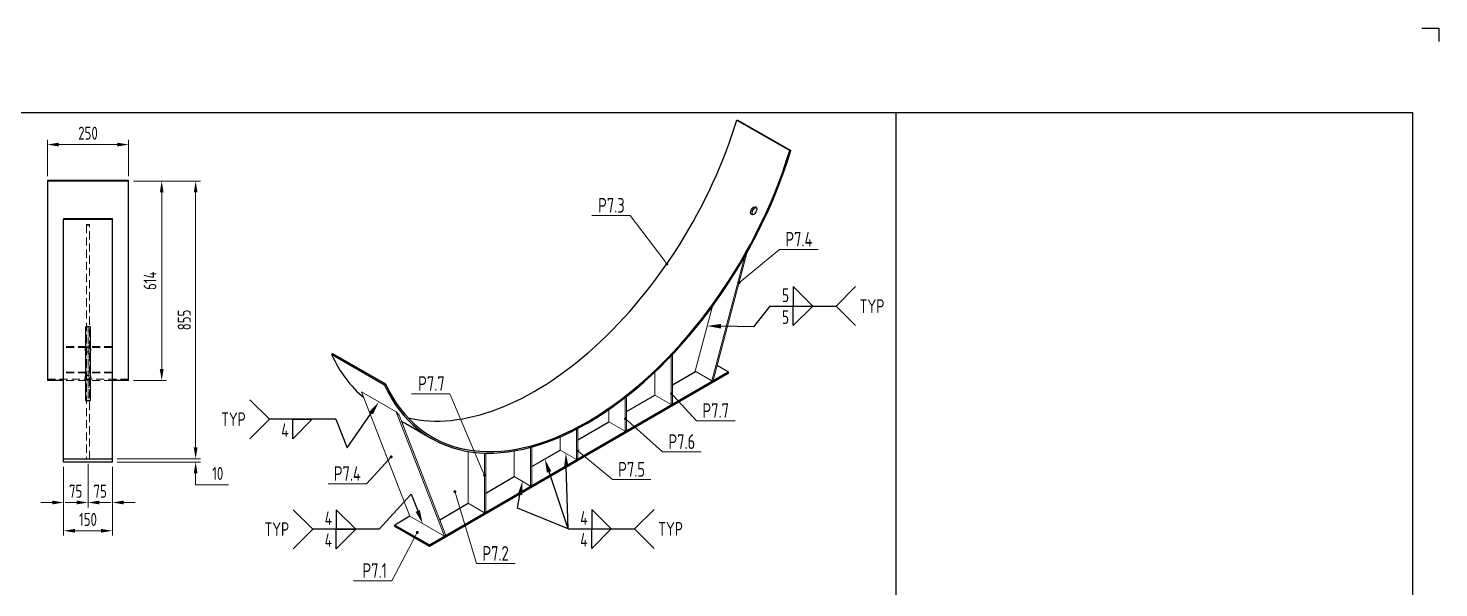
# Model space of a CAD drawing. Header units: millimetres. Extents: x -46397 to 283259, y -8690 to 23983.
# Drawn here: x 98041 to 102379, y 1068 to 2789 of the extents above; entities that cross this region are included whole.
import ezdxf
from ezdxf import colors
from ezdxf.entities.mleader import LeaderData, LeaderLine
from ezdxf.math import Vec2, Vec3

# ---------------------------------------------------------------- set-up
doc = ezdxf.new("R2010")
doc.units = ezdxf.units.MM
for name, pattern in [('ACISOTGL', [3, 2, -1]), ('CENTER', [2, 1.25, -0.25, 0.25, -0.25]), ('CENTER2', [1.125, 0.75, -0.125, 0.125, -0.125]), ('HIDDEN', [0.375, 0.25, -0.125])]:
    doc.linetypes.add(name, pattern=pattern)
doc.layers.get('Defpoints').update_dxf_attribs({"lineweight": 0})
for name, color, linetype, lineweight in [('2-Dashed', 50, 'ACISOTGL', 25), ('3-Centerline', 4, 'CENTER', 5), ('4.KICH THUOC', 3, 'Continuous', 9), ('AM_5', 3, 'Continuous', 25), ('CHUAN NET KHUAT', 4, 'HIDDEN', 0), ('Dtext', 255, 'Continuous', 20), ('DUONGCHINH', 7, 'Continuous', 25), ('mDƯỜNG CƠ BẢN', 255, 'Continuous', 25), ('PHANTOM 2', 8, 'Continuous', 0)]:
    doc.layers.add(name, color=color, linetype=linetype, lineweight=lineweight)
doc.styles.add('Chu va so', font='arial.ttf')
doc.styles.add('GHI CHÚ 1', font='isocp_IV25.ttf', dxfattribs={"width": 0.8})
doc.styles.get("Standard").update_dxf_attribs({"font": 'isocp.shx', "width": 0.8})
doc.styles.add('TCVN', font='arial.ttf')
doc.dimstyles.new('1-30SCALE', dxfattribs={"dimtxt": 75, "dimasz": 75, "dimexe": 37.5, "dimexo": 30, "dimgap": 30, "dimtad": 1, "dimtoh": 1, "dimdec": 0, "dimdsep": 46, "dimtxsty": 'GHI CHÚ 1', "dimcen": 0.09, "dimclrd": 256, "dimclre": 256, "dimclrt": 2, "dimadec": 0, "dimazin": 0, "dimtfac": 1, "dimtdec": 0, "dimtofl": 0, "dimtmove": 0, "dimatfit": 3, "dimfxl": 1, "dimlwd": 0, "dimlwe": 0, "dimarcsym": 0})

# ---------------------------------------------------------------- blocks, each defined once
blk = doc.blocks.new('*U1680')
at = {"layer": '3-Centerline', "color": 0, "linetype": 'CENTER2', "ltscale": 30, "transparency": 16777216}
blk.add_line((-116.5, 0), (116.5, 0), dxfattribs=at)
blk = doc.blocks.new('*U1678')
blk.add_lwpolyline([(-113, 8), (113, 8), (113, -8), (-113, -8)], close=True)
for centre, start, end in [((-43, 0), 90, 270), ((43, 0), 270, 90)]:
    blk.add_arc(centre, 8, start, end)
at = {"layer": '2-Dashed', "ltscale": 3}
for centre, start, end in [((-43, 0), 270, 90), ((43, 0), 90, 270)]:
    blk.add_arc(centre, 8, start, end, dxfattribs=at)
at = {"layer": '3-Centerline', "linetype": 'CENTER2', "ltscale": 30}
blk.add_blockref('*U1680', (0, 0), dxfattribs=at)
blk = doc.blocks.new('SAD1-1')
at = {"color": 8, "linetype": 'Continuous', "lineweight": 0, "ltscale": 10, "extrusion": (2.28848e-17, 1, 0)}
for p, q in [((0, 609.6), (0, 611.1)), ((250, 609.6), (0, 609.6)), ((250, 611.1), (250, 609.6)), ((50, 491.1), (50, 493))]:
    blk.add_line(p, q, dxfattribs=at)
at = {"layer": 'CHUAN NET KHUAT', "ltscale": 100, "extrusion": (2.28848e-17, 1, 0)}
for p, q in [((120, 473.8), (120, 475.4)), ((120, 475.4), (130, 475.4)), ((120, 473.8), (120, -245)), ((130, 473.8), (120, 473.8)), ((130, 473.8), (130, 475.4)), ((130, -245), (130, 473.8)), ((120, 100.2), (50, 100.2)), ((120, 97.2), (50, 97.2)), ((200, 100.2), (130, 100.2)), ((200, 97.2), (130, 97.2)), ((250, 0), (0, 0)), ((120, 21.3), (50, 21.3)), ((120, 20), (50, 20)), ((200, 21.3), (130, 21.3)), ((200, 20), (130, 20)), ((120, -4), (50, -4)), ((200, -4), (130, -4))]:
    blk.add_line(p, q, dxfattribs=at)
at = {"layer": 'DUONGCHINH', "extrusion": (2.28848e-17, 1, 0)}
for p, q in [((250, 611.1), (0, 611.1)), ((0, 609.6), (0, -4)), ((250, -4), (250, 609.6)), ((200, 493), (50, 493)), ((50, -245), (50, 491.1)), ((200, 491.1), (50, 491.1)), ((200, 491.1), (200, 493)), ((200, -245), (200, 491.1)), ((50, -4), (0, -4)), ((250, -4), (200, -4)), ((50, -245), (200, -245)), ((50, -255), (50, -245)), ((200, -255), (50, -255)), ((200, -255), (200, -245))]:
    blk.add_line(p, q, dxfattribs=at)
at = {"xscale": -1, "rotation": 90}
blk.add_blockref('*U1678', (125, 47.7), dxfattribs=at)
blk = doc.blocks.new('*D350')
at = {"layer": 'Defpoints', "color": 0, "transparency": 16777216}
for p in [(98100, 2431.4), (98100, 2319.1, -1.5), (98350, 2319.1, -1.5)]:
    blk.add_point(p, dxfattribs=at)
at = {"layer": 'PHANTOM 2', "linetype": 'Continuous', "lineweight": 0, "transparency": 16777216}
for p, q in [((98100, 2334.1), (98100, 2446.4)), ((98315, 2431.4), (98135, 2431.4)), ((98350, 2334.1), (98350, 2446.4))]:
    blk.add_line(p, q, dxfattribs=at)
at = {"layer": 'PHANTOM 2', "transparency": 16777216}
for points in [[(98135, 2437.3), (98135, 2425.6), (98100, 2431.4)], [(98315, 2437.3), (98315, 2425.6), (98350, 2431.4)]]:
    blk.add_solid(points, dxfattribs=at)
at = {"layer": 'PHANTOM 2', "color": 2, "transparency": 16777216, "insert": (98225, 2466.4), "char_height": 40, "attachment_point": 5, "style": 'GHI CHÚ 1'}
blk.add_mtext('250', dxfattribs=at)
blk = doc.blocks.new('*D351')
at = {"layer": 'Defpoints', "color": 0, "transparency": 16777216}
for p in [(98350, 2319.1, -1.5), (98350, 1705.5, -1.5), (98451.6, 1705.5)]:
    blk.add_point(p, dxfattribs=at)
at = {"layer": 'PHANTOM 2', "linetype": 'Continuous', "lineweight": 0, "transparency": 16777216}
for p, q in [((98365, 2319.1), (98466.6, 2319.1)), ((98451.6, 2284.1), (98451.6, 1740.5)), ((98365, 1705.5), (98466.6, 1705.5))]:
    blk.add_line(p, q, dxfattribs=at)
at = {"layer": 'PHANTOM 2', "transparency": 16777216}
for points in [[(98445.8, 2284.1), (98457.4, 2284.1), (98451.6, 2319.1)], [(98445.8, 1740.5), (98457.4, 1740.5), (98451.6, 1705.5)]]:
    blk.add_solid(points, dxfattribs=at)
at = {"layer": 'PHANTOM 2', "color": 2, "transparency": 16777216, "insert": (98415.7, 2012.3), "char_height": 40, "attachment_point": 5, "rotation": 90, "style": 'GHI CHÚ 1'}
blk.add_mtext('614', dxfattribs=at)
blk = doc.blocks.new('*D352')
at = {"layer": 'Defpoints', "color": 0, "transparency": 16777216}
for p in [(98350, 2319.1, -1.5), (98300, 1464.5, -1.5), (98556, 1464.5)]:
    blk.add_point(p, dxfattribs=at)
at = {"layer": 'PHANTOM 2', "linetype": 'Continuous', "lineweight": 0, "transparency": 16777216}
for p, q in [((98365, 2319.1), (98571, 2319.1)), ((98556, 2284.1), (98556, 1499.5)), ((98315, 1464.5), (98571, 1464.5))]:
    blk.add_line(p, q, dxfattribs=at)
at = {"layer": 'PHANTOM 2', "transparency": 16777216}
for points in [[(98550.2, 2284.1), (98561.9, 2284.1), (98556, 2319.1)], [(98550.2, 1499.5), (98561.9, 1499.5), (98556, 1464.5)]]:
    blk.add_solid(points, dxfattribs=at)
at = {"layer": 'PHANTOM 2', "color": 2, "transparency": 16777216, "insert": (98521, 1891.8), "char_height": 40, "attachment_point": 5, "rotation": 90, "style": 'GHI CHÚ 1'}
blk.add_mtext('855', dxfattribs=at)
blk = doc.blocks.new('*D353')
at = {"layer": 'Defpoints', "color": 0, "transparency": 16777216}
for p in [(98300, 1464.5, -1.5), (98300, 1454.5, -1.5), (98556, 1454.5)]:
    blk.add_point(p, dxfattribs=at)
at = {"layer": 'PHANTOM 2', "linetype": 'Continuous', "lineweight": 0, "transparency": 16777216}
for p, q in [((98556, 1499.5), (98556, 1534.5)), ((98315, 1464.5), (98571, 1464.5)), ((98315, 1454.5), (98571, 1454.5)), ((98556, 1419.5), (98556, 1384.5)), ((98657.1, 1384.5), (98556, 1384.5))]:
    blk.add_line(p, q, dxfattribs=at)
at = {"layer": 'PHANTOM 2', "transparency": 16777216}
for points in [[(98550.2, 1499.5), (98561.9, 1499.5), (98556, 1464.5)], [(98550.2, 1419.5), (98561.9, 1419.5), (98556, 1454.5)]]:
    blk.add_solid(points, dxfattribs=at)
at = {"layer": 'PHANTOM 2', "color": 2, "transparency": 16777216, "insert": (98624, 1419.5), "char_height": 40, "attachment_point": 5, "style": 'GHI CHÚ 1'}
blk.add_mtext('10', dxfattribs=at)
blk = doc.blocks.new('*D354')
at = {"layer": 'Defpoints', "color": 0, "transparency": 16777216}
for p in [(98150, 1454.5, -1.5), (98300, 1454.5, -1.5), (98150, 1243.1)]:
    blk.add_point(p, dxfattribs=at)
at = {"layer": 'PHANTOM 2', "linetype": 'Continuous', "lineweight": 0, "transparency": 16777216}
for p, q in [((98150, 1439.5), (98150, 1228.1)), ((98300, 1439.5), (98300, 1228.1)), ((98265, 1243.1), (98185, 1243.1))]:
    blk.add_line(p, q, dxfattribs=at)
at = {"layer": 'PHANTOM 2', "transparency": 16777216}
for points in [[(98185, 1249), (98185, 1237.3), (98150, 1243.1)], [(98265, 1249), (98265, 1237.3), (98300, 1243.1)]]:
    blk.add_solid(points, dxfattribs=at)
at = {"layer": 'PHANTOM 2', "color": 2, "transparency": 16777216, "insert": (98225, 1278.1), "char_height": 40, "attachment_point": 5, "style": 'GHI CHÚ 1'}
blk.add_mtext('150', dxfattribs=at)
blk = doc.blocks.new('*D355')
at = {"layer": 'Defpoints', "color": 0, "transparency": 16777216}
for p in [(98150, 1454.5, -1.5), (98225, 1464.5, -1.5), (98225, 1330.2)]:
    blk.add_point(p, dxfattribs=at)
at = {"layer": 'PHANTOM 2', "linetype": 'Continuous', "lineweight": 0, "transparency": 16777216}
for p, q in [((98150, 1439.5), (98150, 1315.2)), ((98225, 1449.5), (98225, 1315.2)), ((98115, 1330.2), (98080, 1330.2)), ((98260, 1330.2), (98295, 1330.2))]:
    blk.add_line(p, q, dxfattribs=at)
at = {"layer": 'PHANTOM 2', "transparency": 16777216}
for points in [[(98115, 1336), (98115, 1324.3), (98150, 1330.2)], [(98260, 1336), (98260, 1324.3), (98225, 1330.2)]]:
    blk.add_solid(points, dxfattribs=at)
at = {"layer": 'PHANTOM 2', "color": 2, "transparency": 16777216, "insert": (98187, 1364.8), "char_height": 40, "attachment_point": 5, "style": 'GHI CHÚ 1'}
blk.add_mtext('75', dxfattribs=at)
blk = doc.blocks.new('*D356')
at = {"layer": 'Defpoints', "color": 0, "transparency": 16777216}
for p in [(98225, 1464.5, -1.5), (98300, 1454.5, -1.5), (98300, 1330.2)]:
    blk.add_point(p, dxfattribs=at)
at = {"layer": 'PHANTOM 2', "linetype": 'Continuous', "lineweight": 0, "transparency": 16777216}
for p, q in [((98225, 1449.5), (98225, 1315.2)), ((98300, 1439.5), (98300, 1315.2)), ((98190, 1330.2), (98155, 1330.2)), ((98335, 1330.2), (98370, 1330.2))]:
    blk.add_line(p, q, dxfattribs=at)
at = {"layer": 'PHANTOM 2', "transparency": 16777216}
for points in [[(98190, 1336), (98190, 1324.3), (98225, 1330.2)], [(98335, 1336), (98335, 1324.3), (98300, 1330.2)]]:
    blk.add_solid(points, dxfattribs=at)
at = {"layer": 'PHANTOM 2', "color": 2, "transparency": 16777216, "insert": (98262.4, 1364.9), "char_height": 40, "attachment_point": 5, "style": 'GHI CHÚ 1'}
blk.add_mtext('75', dxfattribs=at)
blk = doc.blocks.new('_Dot')
at = {"color": 0, "linetype": 'ByBlock', "lineweight": -2}
blk.add_line((-0.5, 0), (-1, 0), dxfattribs=at)
at = {"color": 0, "linetype": 'ByBlock', "const_width": 0.5}
blk.add_lwpolyline([(-0.25, 0, 1), (0.25, 0, 1)], format="xyb", close=True, dxfattribs=at)
blk = doc.blocks.new('S625')
at = {"layer": 'AM_5', "color": 2}
for p, q in [((100453.9, 1934.2, 0.1), (100393.9, 1994.2, 0.1)), ((100393.9, 1994.2, 0.1), (100393.9, 1934.2, 0.1)), ((100393.9, 1934.2, 0.1), (100453.9, 1934.2, 0.1)), ((100393.9, 1934.2, 0.1), (100453.9, 1934.2, 0.1)), ((100453.9, 1934.2, 0.1), (100393.9, 1874.2, 0.1)), ((100393.9, 1874.2, 0.1), (100393.9, 1934.2, 0.1))]:
    blk.add_line(p, q, dxfattribs=at)
at = {"layer": 'AM_5'}
for p, q in [((100525.9, 1934.2, 0.1), (100585.9, 1994.2, 0.1)), ((100321.9, 1934.2, 0.1), (100271.4, 1870.9, 0.1)), ((100321.9, 1934.2, 0.1), (100525.9, 1934.2, 0.1)), ((100525.9, 1934.2, 0.1), (100585.9, 1874.2, 0.1)), ((100271.4, 1870.9, 0.1), (100171.7, 1872.4, 0.1))]:
    blk.add_line(p, q, dxfattribs=at)
at = {"layer": 'AM_5', "linetype": 'Continuous'}
blk.add_trace([(100171.8, 1879.4, 0.1), (100171.6, 1865.4, 0.1), (100129.7, 1873.1, 0.1)], dxfattribs=at)
at = {"layer": 'AM_5', "color": 2, "char_height": 42}
for s, insert, attachment_point in [('5', (100381.3, 1946.8, 0.1), 9), ('TYP', (100598.5, 1934.2, 0.1), 4), ('5', (100381.3, 1921.6, 0.1), 3)]:
    blk.add_mtext(s, dxfattribs=dict(at, insert=insert, attachment_point=attachment_point))
blk = doc.blocks.new('*S585')
at = {"layer": 'AM_5'}
for p, q in [((99120.3, 1248, 0.1), (99219, 1356.1, 0.1)), ((99219, 1356.1, 0.1), (99239, 1304.3, 0.1)), ((98916.3, 1248, 0.1), (98856.3, 1308, 0.1)), ((98916.3, 1248, 0.1), (98856.3, 1188, 0.1)), ((99120.3, 1248, 0.1), (98916.3, 1248, 0.1))]:
    blk.add_line(p, q, dxfattribs=at)
at = {"layer": 'AM_5', "color": 2}
for p, q in [((99048.3, 1248, 0.1), (98988.3, 1308, 0.1)), ((98988.3, 1308, 0.1), (98988.3, 1248, 0.1)), ((98988.3, 1248, 0.1), (99048.3, 1248, 0.1)), ((98988.3, 1248, 0.1), (99048.3, 1248, 0.1)), ((99048.3, 1248, 0.1), (98988.3, 1188, 0.1)), ((98988.3, 1188, 0.1), (98988.3, 1248, 0.1))]:
    blk.add_line(p, q, dxfattribs=at)
at = {"layer": 'AM_5', "linetype": 'Continuous'}
blk.add_trace([(99232.5, 1301.7, 0.1), (99245.6, 1306.8, 0.1), (99254.2, 1265.1, 0.1)], dxfattribs=at)
at = {"layer": 'AM_5', "color": 2, "char_height": 42}
for s, insert, attachment_point in [('4', (98975.7, 1260.6, 0.1), 9), ('TYP', (98843.7, 1248, 0.1), 6), ('4', (98975.7, 1235.4, 0.1), 3)]:
    blk.add_mtext(s, dxfattribs=dict(at, insert=insert, attachment_point=attachment_point))
blk = doc.blocks.new('*S586')
at = {"layer": 'AM_5'}
for p, q in [((98782.9, 1586.2, 0.1), (98722.9, 1646.2, 0.1)), ((98782.9, 1586.2, 0.1), (98722.9, 1526.2, 0.1)), ((98986.9, 1586.2, 0.1), (98782.9, 1586.2, 0.1)), ((98986.9, 1586.2, 0.1), (99022, 1497.9, 0.1)), ((99022, 1497.9, 0.1), (99095.7, 1605.1, 0.1))]:
    blk.add_line(p, q, dxfattribs=at)
at = {"layer": 'AM_5', "color": 2}
for p, q in [((98854.9, 1586.2, 0.1), (98914.9, 1586.2, 0.1)), ((98914.9, 1586.2, 0.1), (98854.9, 1526.2, 0.1)), ((98854.9, 1526.2, 0.1), (98854.9, 1586.2, 0.1))]:
    blk.add_line(p, q, dxfattribs=at)
at = {"layer": 'AM_5', "linetype": 'Continuous'}
blk.add_trace([(99101.5, 1601.1, 0.1), (99089.9, 1609, 0.1), (99119.5, 1639.7, 0.1)], dxfattribs=at)
at = {"layer": 'AM_5', "color": 2, "char_height": 42}
for s, insert, attachment_point in [('TYP', (98710.3, 1586.2, 0.1), 6), ('4', (98842.3, 1573.6, 0.1), 3)]:
    blk.add_mtext(s, dxfattribs=dict(at, insert=insert, attachment_point=attachment_point))
blk = doc.blocks.new('*S587')
at = {"layer": 'AM_5'}
for p, q in [((99702.3, 1249, 0.1), (99696.1, 1439.6, 0.1)), ((99702.3, 1249, 0.1), (99643.2, 1424.3, 0.1)), ((99545.9, 1312.8, 0.1), (99553.4, 1353.8, 0.1)), ((99702.3, 1249, 0.1), (99545.9, 1312.8, 0.1)), ((99906.3, 1249, 0.1), (99966.3, 1309, 0.1)), ((99702.3, 1249, 0.1), (99906.3, 1249, 0.1)), ((99906.3, 1249, 0.1), (99966.3, 1189, 0.1))]:
    blk.add_line(p, q, dxfattribs=at)
at = {"layer": 'AM_5', "color": 2}
for p, q in [((99834.3, 1249, 0.1), (99774.3, 1309, 0.1)), ((99774.3, 1309, 0.1), (99774.3, 1249, 0.1)), ((99774.3, 1249, 0.1), (99834.3, 1249, 0.1)), ((99774.3, 1249, 0.1), (99834.3, 1249, 0.1)), ((99834.3, 1249, 0.1), (99774.3, 1189, 0.1)), ((99774.3, 1189, 0.1), (99774.3, 1249, 0.1))]:
    blk.add_line(p, q, dxfattribs=at)
at = {"layer": 'AM_5', "linetype": 'Continuous'}
for points in [[(99703.1, 1439.8, 0.1), (99689.1, 1439.3, 0.1), (99694.7, 1481.5, 0.1)], [(99649.8, 1426.6, 0.1), (99636.5, 1422.1, 0.1), (99629.8, 1464.1, 0.1)], [(99560.3, 1352.6, 0.1), (99546.5, 1355.1, 0.1), (99560.9, 1395.2, 0.1)]]:
    blk.add_trace(points, dxfattribs=at)
at = {"layer": 'AM_5', "color": 2, "char_height": 42}
for s, insert, attachment_point in [('4', (99761.7, 1261.6, 0.1), 9), ('TYP', (99978.9, 1249, 0.1), 4), ('4', (99761.7, 1236.4, 0.1), 3)]:
    blk.add_mtext(s, dxfattribs=dict(at, insert=insert, attachment_point=attachment_point))
blk = doc.blocks.new('*U1820')
at = {"lineweight": 25, "elevation": -0.2}
blk.add_lwpolyline([(7200.2, 4983), (7258.1, 4983), (7258.1, 4938.3)], dxfattribs=at)
at = {"lineweight": 25}
for points in [[(0, 0), (7169.8, 0), (7169.8, 4696.6), (0, 4696.6)], [(0, 0), (5421, 0), (5421, 4696.6), (0, 4696.6)]]:
    blk.add_lwpolyline(points, close=True, dxfattribs=at)
at = {"layer": 'Dtext', "ltscale": 0.1}
for tag, p, height, style in [('REV_3', (5467.2, 1764), 31.2, 'TCVN'), ('FOR_APPROVAL3', (5779.5, 1761.8, -0.3), 37.5, 'TCVN'), ('REV_2', (5467.2, 1647.5), 31.2, 'TCVN'), ('FOR_APPROVAL2', (5779.5, 1645.3, -0.3), 37.5, 'TCVN'), ('REV_1', (5467.2, 1530.9), 31.2, 'TCVN'), ('FOR_APPROVAL1', (5779.5, 1528.7, -0.3), 37.5, 'TCVN'), ('REV_0', (5467.2, 1414.3), 31.2, 'TCVN'), ('NGUOI_VE', (6112.2, 1412.6, -0.3), 37.5, 'TCVN'), ('NGUOI_KIEM_2', (6443.4, 1412.6, -0.3), 37.5, 'TCVN'), ('NGUOI_DUYET', (6843.4, 1412.6, -0.3), 37.5, 'TCVN'), ('1.1_A4', (6863.4, 71.1, -0.3), 37.5, 'Chu va so'), ('A4_A4', (6988.1, 71.1, -0.3), 37.5, 'Chu va so'), ('REV.', (7090.8, 71.1, -0.3), 37.5, 'Chu va so')]:
    blk.add_attdef(tag, p, '', height=height, dxfattribs=dict(at, style=style))
for tag, p, height, style, width in [('NGAY_REV03', (5546.4, 1761.8, -0.3), 32.5, 'TCVN', 0.95), ('NGAY_REV02', (5546.4, 1645.3, -0.3), 32.5, 'TCVN', 0.95), ('NGAY_REV01', (5546.4, 1528.7, -0.3), 32.5, 'TCVN', 0.95), ('NGAY_REV0', (5546.4, 1412.1, -0.3), 32.5, 'TCVN', 0.95), ('DWD.NO', (5543.5, 30.4, -0.3), 50, 'Chu va so', 0.85)]:
    blk.add_attdef(tag, p, '', height=height, dxfattribs=dict(at, style=style, width=width))
at = {"layer": 'Dtext', "lineweight": 25, "ltscale": 0.1, "style": 'Chu va so'}
for tag, p, height in [('PROJECT_CODE', (5904.6, 587.1), 74.9), ('TITLE1', (5580, 447.7, -0.3), 50), ('TITLE2', (5580, 330.2, -0.3), 50), ('TITLE3', (5580, 213.6, -0.3), 50)]:
    blk.add_attdef(tag, p, '', height=height, dxfattribs=at)

msp = doc.modelspace()

# ---------------------------------------------------------------- linework, layer by layer
at = {"layer": 'mDƯỜNG CƠ BẢN'}
for p, q in [((100220.47, 2506.54, 0.11), (100223.73, 2506.83, 0.11)), ((100220.47, 2506.54, 0.11), (100383.11, 2412.65, 0.11)), ((100223.73, 2506.83, 0.11), (100386.36, 2412.93, 0.11)), ((100386.36, 2412.93, 0.11), (100383.11, 2412.65, 0.11)), ((98974.01, 1785.3, 0.11), (98977.26, 1788.78, 0.11)), ((99136.64, 1691.41, 0.11), (98974.01, 1785.3, 0.11)), ((98977.26, 1788.78, 0.11), (99139.9, 1694.88, 0.11)), ((100194.14, 1732.4, 0.11), (100160.13, 1752.03, 0.11)), ((99139.9, 1694.88, 0.11), (99136.64, 1691.41, 0.11)), ((99274.9, 1199.49, 0.11), (100194.14, 1732.4, 0.11)), ((100194.15, 1727.5, 0.11), (99274.91, 1194.59, 0.11)), ((100022.91, 1692.04, 0.11), (100093.02, 1732.69, 0.11)), ((100093.02, 1732.69, 0.11), (100093.38, 1734.02, 0.11)), ((100194.14, 1732.4, 0.11), (100194.15, 1727.5, 0.11)), ((99066.57, 1670.23, 0.11), (99066.61, 1670.27, 0.11)), ((99881.49, 1610.06, 0.11), (99968.57, 1660.54, 0.11)), ((99202.31, 1572.78, 0.11), (99281.5, 1527.05, 0.11)), ((99731.59, 1523.15, 0.11), (99827.15, 1578.55, 0.11)), ((99590.17, 1441.17, 0.11), (99677.24, 1491.65, 0.11)), ((99448.75, 1359.18, 0.11), (99535.82, 1409.66, 0.11)), ((99307.08, 1277.05, 0.11), (99394.4, 1327.67, 0.11)), ((99215.17, 1287.59, 0.11), (99168.83, 1260.73, 0.11)), ((99168.83, 1260.73, 0.11), (99274.9, 1199.49, 0.11)), ((99168.84, 1255.83, 0.11), (99168.83, 1260.73, 0.11)), ((99274.91, 1194.59, 0.11), (99168.84, 1255.83, 0.11)), ((99274.91, 1194.59, 0.11), (99274.9, 1199.49, 0.11))]:
    msp.add_line(p, q, dxfattribs=at)
at = {"layer": 'mDƯỜNG CƠ BẢN', "color": 3, "lineweight": 13}
for p, q in [((100245.49, 2088.26, 0.11), (100143.81, 1704.9, 0.11)), ((100252.69, 2101, 0.11), (100147.8, 1705.54, 0.11)), ((100145.99, 1934.43, 0.11), (100092.9, 1734.29, 0.11)), ((100143.81, 1704.9, 0.11), (100092.9, 1734.29, 0.11)), ((100147.8, 1705.54, 0.11), (100143.81, 1704.9, 0.11)), ((99215.17, 1287.59, 0.11), (99066.57, 1670.23, 0.11)), ((99066.57, 1670.23, 0.11), (99172.63, 1608.99, 0.11)), ((99172.63, 1608.99, 0.11), (99172.67, 1609.04, 0.11)), ((99172.63, 1608.99, 0.11), (99321.24, 1226.35, 0.11)), ((99182.04, 1599.01, 0.11), (99325.75, 1228.97, 0.11)), ((99321.24, 1226.35, 0.11), (99215.17, 1287.59, 0.11)), ((99321.24, 1226.35, 0.11), (99325.75, 1228.97, 0.11))]:
    msp.add_line(p, q, dxfattribs=at)
at = {"layer": 'mDƯỜNG CƠ BẢN', "color": 2, "lineweight": 5}
for p, q in [((100018.51, 1781.33, 0.11), (100018.78, 1631.55, 0.11)), ((100022.75, 1785.8, 0.11), (100023.02, 1634.01, 0.11)), ((99968.57, 1660.54, 0.11), (99968.44, 1731.39, 0.11)), ((99877.17, 1652.84, 0.11), (99877.35, 1549.57, 0.11)), ((99881.41, 1656.16, 0.11), (99881.6, 1552.03, 0.11)), ((100018.78, 1631.55, 0.11), (99968.57, 1660.54, 0.11)), ((99827.15, 1578.55, 0.11), (99827.08, 1616.13, 0.11)), ((100023.02, 1634.01, 0.11), (100018.78, 1631.55, 0.11)), ((99877.35, 1549.57, 0.11), (99827.15, 1578.55, 0.11)), ((99677.17, 1531.98, 0.11), (99677.24, 1491.65, 0.11)), ((99727.45, 1462.66, 0.11), (99727.28, 1555.84, 0.11)), ((99731.69, 1465.12, 0.11), (99731.52, 1558.06, 0.11)), ((99881.6, 1552.03, 0.11), (99877.35, 1549.57, 0.11)), ((99394.4, 1327.67, 0.11), (99394.12, 1487.21, 0.11)), ((99444.28, 1482.31, 0.11), (99444.61, 1298.69, 0.11)), ((99448.53, 1482.19, 0.11), (99448.85, 1301.15, 0.11)), ((99535.82, 1409.66, 0.11), (99535.68, 1488.87, 0.11)), ((99585.81, 1499.87, 0.11), (99586.03, 1380.68, 0.11)), ((99590.06, 1501.03, 0.11), (99590.27, 1383.13, 0.11)), ((99677.24, 1491.65, 0.11), (99727.45, 1462.66, 0.11)), ((99731.69, 1465.12, 0.11), (99727.45, 1462.66, 0.11)), ((99586.03, 1380.68, 0.11), (99535.82, 1409.66, 0.11)), ((99586.03, 1380.68, 0.11), (99590.27, 1383.13, 0.11)), ((99444.61, 1298.69, 0.11), (99394.4, 1327.67, 0.11)), ((99444.61, 1298.69, 0.11), (99448.85, 1301.15, 0.11))]:
    msp.add_line(p, q, dxfattribs=at)
at = {"layer": 'mDƯỜNG CƠ BẢN', "color": 3, "lineweight": 13, "elevation": 0.11}
msp.add_lwpolyline([(99182.04, 1599.01), (99172.67, 1609.04)], dxfattribs=at)
at = {"layer": 'mDƯỜNG CƠ BẢN'}
for centre, major_axis, ratio, start_param, end_param in [((99598.87, 2452.33, 0.11), (-477.5, -827.05), 0.5773503, 0.171132, 1.9547688), ((99761.5, 2358.44, 0.11), (-480, -831.38), 0.5773503, 5.8992129, 8.2379541), ((99761.5, 2358.44, 0.11), (-477.5, -827.05), 0.5773503, 5.8992129, 8.2379541), ((100278.87, 2224.13, 0.11), (-6.49, -11.89), 0.8249053, 3.5402513, 5.8845267), ((99598.87, 2452.33, 0.11), (-480, -831.38), 0.5773503, 5.8992129, 6.1831877), ((99682.31, 2404.16, 0.11), (-480, -831.38), 0.5773503, 6.2552769, 6.2831853)]:
    msp.add_ellipse(centre, major_axis=major_axis, ratio=ratio, start_param=start_param, end_param=end_param, dxfattribs=at)
msp.add_ellipse((100272.4, 2227.66, 0.11), major_axis=(-6.49, -11.89), ratio=0.5773503, dxfattribs=at)

# ---------------------------------------------------------------- block references
msp.add_blockref('SAD1-1', (98100, 1709.54, -1.5))
at = {"layer": 'AM_5'}
for name in ['S625', '*S586', '*S587', '*S585']:
    msp.add_blockref(name, (0, 0), dxfattribs=at)

# ---------------------------------------------------------------- dimensions: what is measured, and where the dimension line sits
at = {"layer": 'PHANTOM 2'}
for base, p1, p2, picture, middle in [((98100, 2431.43), (98350, 2319.15, -1.5), (98100, 2319.15, -1.5), '*D350', (98225, 2466.43)), ((98150, 1243.12), (98300, 1454.54, -1.5), (98150, 1454.54, -1.5), '*D354', (98225, 1278.12))]:
    dim = msp.add_linear_dim(base=base, p1=p1, p2=p2, dimstyle='1-30SCALE', override={"dimtxt": 40, "dimasz": 35, "dimexe": 15, "dimexo": 15, "dimgap": 15, "dimtmove": 1}, dxfattribs=at)
    dim.commit()
    dim.dimension.update_dxf_attribs({"geometry": picture, "text_midpoint": middle})
for base, p2, picture, middle in [((98556.03, 1464.54), (98300, 1464.54, -1.5), '*D352', (98521.03, 1891.84)), ((98451.6, 1705.54), (98350, 1705.54, -1.5), '*D351', (98415.74, 2012.34))]:
    dim = msp.add_linear_dim(base=base, p1=(98350, 2319.15, -1.5), p2=p2, angle=90, dimstyle='1-30SCALE', override={"dimtxt": 40, "dimasz": 35, "dimexe": 15, "dimexo": 15, "dimgap": 15, "dimtmove": 1}, dxfattribs=at)
    dim.commit()
    dim.dimension.update_dxf_attribs({"geometry": picture, "text_midpoint": middle})
dim = msp.add_linear_dim(base=(98556.03, 1454.54), p1=(98300, 1464.54, -1.5), p2=(98300, 1454.54, -1.5), angle=90, dimstyle='1-30SCALE', override={"dimtxt": 40, "dimasz": 35, "dimexe": 15, "dimexo": 15, "dimgap": 15, "dimtmove": 1}, dxfattribs=at)
dim.commit()
dim.dimension.update_dxf_attribs({"geometry": '*D353', "text_midpoint": (98580.64, 1397.23), "dimtype": 160})
for base, p1, p2, picture, middle in [((98225, 1330.15), (98150, 1454.54, -1.5), (98225, 1464.54, -1.5), '*D355', (98187, 1329.82)), ((98300, 1330.15), (98225, 1464.54, -1.5), (98300, 1454.54, -1.5), '*D356', (98262.44, 1329.87))]:
    dim = msp.add_linear_dim(base=base, p1=p1, p2=p2, dimstyle='1-30SCALE', override={"dimtxt": 40, "dimasz": 35, "dimexe": 15, "dimexo": 15, "dimgap": 15, "dimtmove": 1}, dxfattribs=at)
    dim.commit()
    dim.dimension.update_dxf_attribs({"geometry": picture, "text_midpoint": middle, "dimtype": 160})

# ---------------------------------------------------------------- leaders
at = {"layer": '4.KICH THUOC', "ltscale": 5}
ml = msp.add_multileader_mtext('Standard', dxfattribs=at)
ml.set_content('P7.3', color=256)
ml.set_leader_properties(lineweight=9)
ml.set_arrow_properties(name='DOT')
ml.build(insert=Vec2(0, 0))
ml.multileader.update_dxf_attribs({"has_dogleg": 0, "text_left_attachment_type": 5, "text_right_attachment_type": 6, "dogleg_length": 0.1, "arrow_head_size": 9, "scale": 300})
ctx = ml.context
ctx.base_point, ctx.scale, ctx.char_height, ctx.arrow_head_size, ctx.landing_gap_size, ctx.plane_origin = Vec3(99776.09, 2212.91, 0.11), 300, 45, 9, 18, Vec3(100027.36, 1612.45, 0.11)
ctx.left_attachment, ctx.right_attachment = 5, 6
notes = []
notes.append((ctx, [(0, (1, 1, 0), (99922.78, 2212.91, 0.11), (-1, 0), 30, [(0, [(100005.27, 2064.24, 0.11)], 0, [])])]))
ctx.mtext.insert, ctx.mtext.flow_direction = Vec3(99794.09, 2266.91, 0.11), 5
ml = msp.add_multileader_mtext('Standard', dxfattribs=at)
ml.set_content('P7.4', color=256)
ml.set_leader_properties(lineweight=9)
ml.set_arrow_properties(name='DOT')
ml.build(insert=Vec2(0, 0))
ml.multileader.update_dxf_attribs({"has_dogleg": 0, "text_left_attachment_type": 5, "text_right_attachment_type": 6, "dogleg_length": 0.1, "arrow_head_size": 9, "scale": 300})
ctx = ml.context
ctx.base_point, ctx.scale, ctx.char_height, ctx.arrow_head_size, ctx.landing_gap_size, ctx.plane_origin = Vec3(100351.95, 2108.58, 0.11), 300, 45, 9, 18, Vec3(101138.73, 1237.4, 0.11)
ctx.left_attachment, ctx.right_attachment = 5, 6
notes.append((ctx, [(1, (1, 1, 0), (100321.95, 2108.58, 0.11), (1, 0), 30, [(0, [(100227.64, 2006.56, 0.11)], 0, [])])]))
ctx.mtext.insert, ctx.mtext.flow_direction = Vec3(100369.95, 2162.58, 0.11), 5
ml = msp.add_multileader_mtext('Standard', dxfattribs=at)
ml.set_content('P7.7', color=256)
ml.set_leader_properties(lineweight=9)
ml.set_arrow_properties(name='DOT')
ml.build(insert=Vec2(0, 0))
ml.multileader.update_dxf_attribs({"has_dogleg": 0, "text_left_attachment_type": 5, "text_right_attachment_type": 6, "dogleg_length": 0.1, "arrow_head_size": 9, "scale": 300})
ctx = ml.context
ctx.base_point, ctx.scale, ctx.char_height, ctx.arrow_head_size, ctx.landing_gap_size, ctx.plane_origin = Vec3(99222.64, 1664.67, 0.11), 300, 45, 9, 18, Vec3(100333.08, 591.69, 0.11)
ctx.left_attachment, ctx.right_attachment = 5, 6
notes.append((ctx, [(0, (1, 1, 0), (99367.84, 1664.67, 0.11), (-1, 0), 30, [(0, [(99444.4, 1414.15, 0.11)], 0, [])])]))
ctx.mtext.insert, ctx.mtext.flow_direction = Vec3(99240.64, 1718.67, 0.11), 5
ml = msp.add_multileader_mtext('Standard', dxfattribs=at)
ml.set_content('P7.7', color=256)
ml.set_leader_properties(lineweight=9)
ml.set_arrow_properties(name='DOT')
ml.build(insert=Vec2(0, 0))
ml.multileader.update_dxf_attribs({"has_dogleg": 0, "text_left_attachment_type": 5, "text_right_attachment_type": 6, "dogleg_length": 0.1, "arrow_head_size": 9, "scale": 300})
ctx = ml.context
ctx.base_point, ctx.scale, ctx.char_height, ctx.arrow_head_size, ctx.landing_gap_size, ctx.plane_origin = Vec3(100096.94, 1581.57, 0.11), 300, 45, 9, 18, Vec3(100908.45, 927.03, 0.11)
ctx.left_attachment, ctx.right_attachment = 5, 6
notes.append((ctx, [(1, (1, 1, 0), (100066.94, 1581.57, 0.11), (1, 0), 30, [(0, [(100019.92, 1665.02, 0.11)], 0, [])])]))
ctx.mtext.insert, ctx.mtext.flow_direction = Vec3(100114.94, 1635.57, 0.11), 5
ml = msp.add_multileader_mtext('Standard', dxfattribs=at)
ml.set_content('P7.6', color=256)
ml.set_leader_properties(lineweight=9)
ml.set_arrow_properties(name='DOT')
ml.build(insert=Vec2(0, 0))
ml.multileader.update_dxf_attribs({"has_dogleg": 0, "text_left_attachment_type": 5, "text_right_attachment_type": 6, "dogleg_length": 0.1, "arrow_head_size": 9, "scale": 300})
ctx = ml.context
ctx.base_point, ctx.scale, ctx.char_height, ctx.arrow_head_size, ctx.landing_gap_size, ctx.plane_origin = Vec3(99992.31, 1485.76, 0.11), 300, 45, 9, 18, Vec3(100826.99, 681.82, 0.11)
ctx.left_attachment, ctx.right_attachment = 5, 6
notes.append((ctx, [(1, (1, 1, 0), (99962.31, 1485.76, 0.11), (1, 0), 30, [(1, [(99878.27, 1587.86, 0.11)], 0, [])])]))
ctx.mtext.insert, ctx.mtext.flow_direction = Vec3(100010.31, 1539.76, 0.11), 5
ml = msp.add_multileader_mtext('Standard', dxfattribs=at)
ml.set_content('P7.4', color=256)
ml.set_leader_properties(lineweight=9)
ml.set_arrow_properties(name='DOT')
ml.build(insert=Vec2(0, 0))
ml.multileader.update_dxf_attribs({"has_dogleg": 0, "text_left_attachment_type": 5, "text_right_attachment_type": 6, "dogleg_length": 0.1, "arrow_head_size": 9, "scale": 300})
ctx = ml.context
ctx.base_point, ctx.scale, ctx.char_height, ctx.arrow_head_size, ctx.landing_gap_size, ctx.plane_origin = Vec3(98963.21, 1387.79, 0.11), 300, 45, 9, 18, Vec3(99758.03, 708.38, 0.11)
ctx.left_attachment, ctx.right_attachment = 5, 6
notes.append((ctx, [(0, (1, 1, 0), (99112.01, 1387.79, 0.11), (-1, 0), 30, [(0, [(99157.46, 1470.6, 0.11)], 0, [])])]))
ctx.mtext.insert, ctx.mtext.flow_direction = Vec3(98981.21, 1441.79, 0.11), 5
ml = msp.add_multileader_mtext('Standard', dxfattribs=at)
ml.set_content('P7.5', color=256)
ml.set_leader_properties(lineweight=9)
ml.set_arrow_properties(name='DOT')
ml.build(insert=Vec2(0, 0))
ml.multileader.update_dxf_attribs({"has_dogleg": 0, "text_left_attachment_type": 5, "text_right_attachment_type": 6, "dogleg_length": 0.1, "arrow_head_size": 9, "scale": 300})
ctx = ml.context
ctx.base_point, ctx.scale, ctx.char_height, ctx.arrow_head_size, ctx.landing_gap_size, ctx.plane_origin = Vec3(99837.78, 1400.57, 0.11), 300, 45, 9, 18, Vec3(100631.29, 754.12, 0.11)
ctx.left_attachment, ctx.right_attachment = 5, 6
notes.append((ctx, [(1, (1, 1, 0), (99807.78, 1400.57, 0.11), (1, 0), 30, [(0, [(99731.65, 1488.61, 0.11)], 0, [])])]))
ctx.mtext.insert, ctx.mtext.flow_direction = Vec3(99855.78, 1454.57, 0.11), 5
ml = msp.add_multileader_mtext('Standard', dxfattribs=at)
ml.set_content('P7.2', color=256)
ml.set_leader_properties(lineweight=9)
ml.set_arrow_properties(name='DOT')
ml.build(insert=Vec2(0, 0))
ml.multileader.update_dxf_attribs({"has_dogleg": 0, "text_left_attachment_type": 5, "text_right_attachment_type": 6, "dogleg_length": 0.1, "arrow_head_size": 9, "scale": 300})
ctx = ml.context
ctx.base_point, ctx.scale, ctx.char_height, ctx.arrow_head_size, ctx.landing_gap_size, ctx.plane_origin = Vec3(99420.21, 1141.98, 0.11), 300, 45, 9, 18, Vec3(100174.88, 1099.96, 0.11)
ctx.left_attachment, ctx.right_attachment = 5, 6
notes.append((ctx, [(1, (1, 1, 0), (99390.21, 1141.98, 0.11), (1, 0), 30, [(0, [(99353.55, 1363.41, 0.11)], 0, [])])]))
ctx.mtext.insert, ctx.mtext.flow_direction = Vec3(99438.21, 1195.99, 0.11), 5
ml = msp.add_multileader_mtext('Standard', dxfattribs=at)
ml.set_content('P7.1', color=256)
ml.set_leader_properties(lineweight=9)
ml.set_arrow_properties(name='DOT')
ml.build(insert=Vec2(0, 0))
ml.multileader.update_dxf_attribs({"has_dogleg": 0, "text_left_attachment_type": 5, "text_right_attachment_type": 6, "dogleg_length": 0.1, "arrow_head_size": 9, "scale": 300})
ctx = ml.context
ctx.base_point, ctx.scale, ctx.char_height, ctx.arrow_head_size, ctx.landing_gap_size, ctx.plane_origin = Vec3(99051.31, 1089.37, 0.11), 300, 45, 9, 18, Vec3(99797.5, 424.75, 0.11)
ctx.left_attachment, ctx.right_attachment = 5, 6
notes.append((ctx, [(0, (1, 1, 0), (99189.31, 1089.37, 0.11), (-1, 0), 30, [(0, [(99237.75, 1238.11, 0.11)], 0, [])])]))
ctx.mtext.insert, ctx.mtext.flow_direction = Vec3(99069.31, 1143.37, 0.11), 5
for ctx, leaders in notes:
    for number, flags, end, landing, length, lines in leaders:
        leader = LeaderData()
        leader.index, (leader.has_last_leader_line, leader.has_dogleg_vector, leader.attachment_direction) = number, flags
        leader.last_leader_point, leader.dogleg_vector, leader.dogleg_length = Vec3(end), Vec3(landing), length
        for number, points, colour, breaks in lines:
            line = LeaderLine()
            line.index, line.vertices, line.color, line.breaks = number, Vec3.list(points), colors.encode_raw_color(colour), breaks
            leader.lines.append(line)
        ctx.leaders.append(leader)

# ---------------------------------------------------------------- next in the draw order: block references
at = {"xscale": 0.9084576280678549, "yscale": 0.9084576280678549, "zscale": 0.9084576280678549}
msp.add_blockref('*U1820', (95785.83, -1737.47), dxfattribs=at)

doc.saveas('drawing.dxf')
